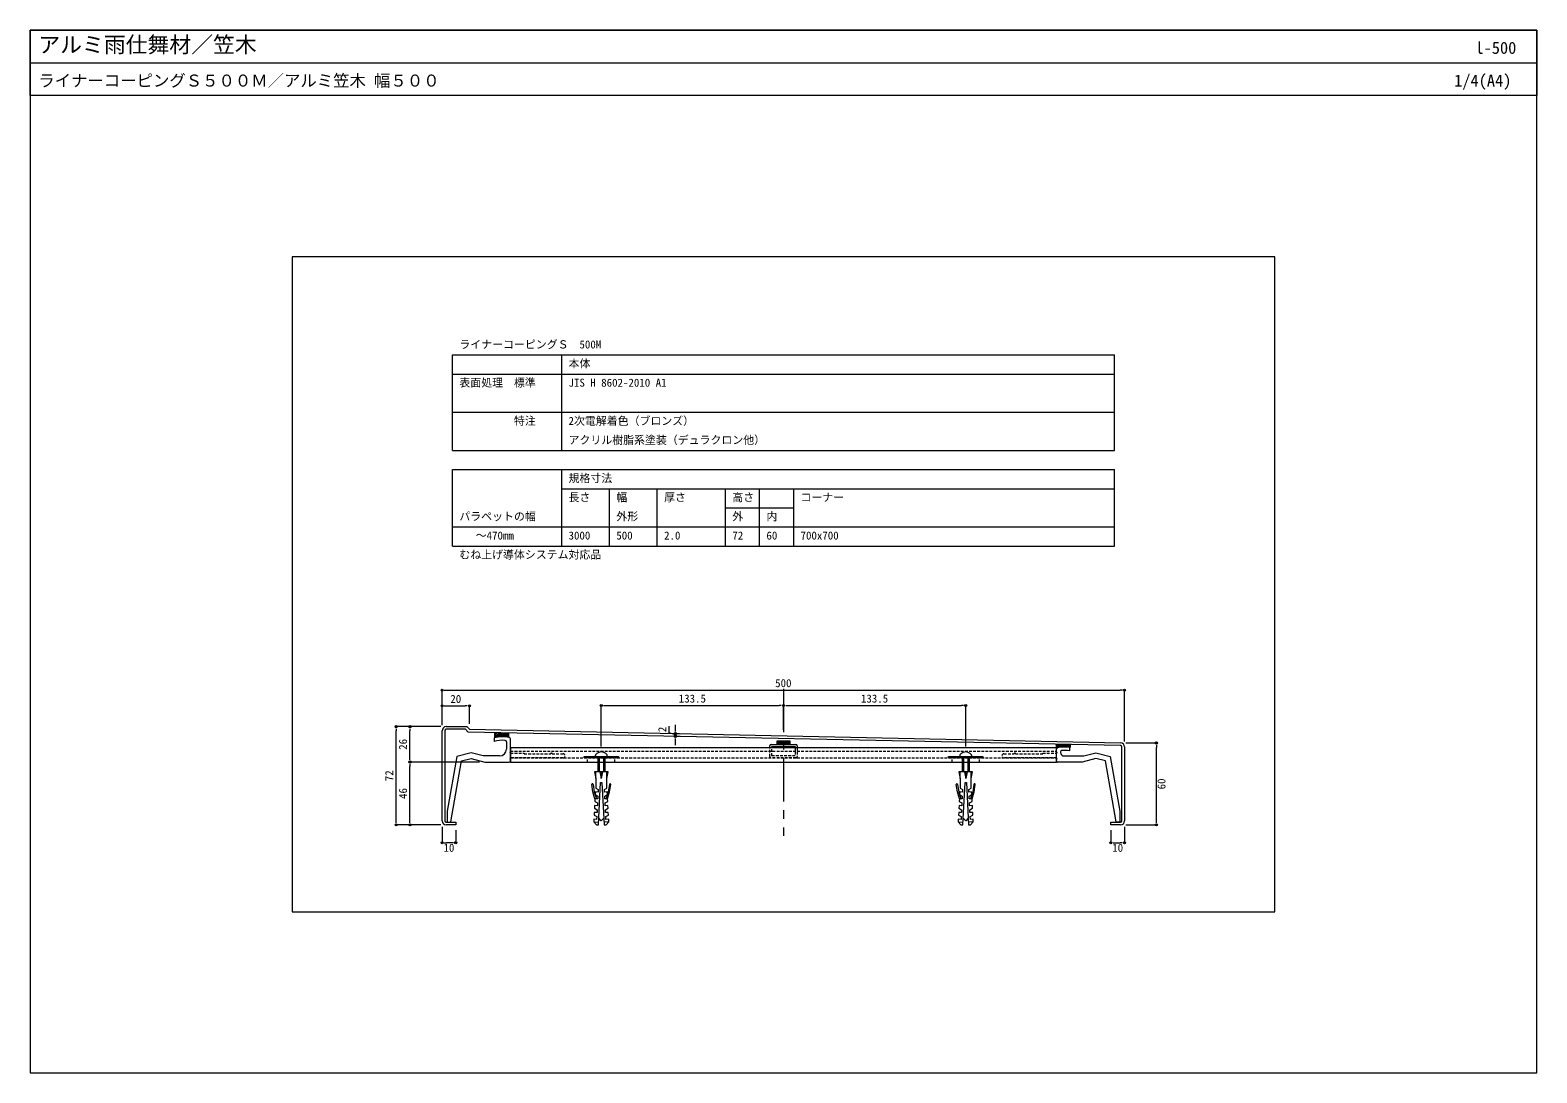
# Model space of a CAD drawing. Units: millimetres on the paper. Extents: x -552 to 552, y -382 to 382.
import ezdxf
from ezdxf.enums import TextEntityAlignment as Align

# ---------------------------------------------------------------- set-up
doc = ezdxf.new("R2010")
doc.units = ezdxf.units.MM
doc.linetypes.add('DASHED2', pattern=[3, 2, -1])
doc.linetypes.add('USER1', pattern=[50.8, 31.75, -6.35, 6.35, -6.35])
for name, color, linetype, lineweight in [('0-0_0', 7, 'Continuous', 9), ('0-2_moji', 7, 'Continuous', 18), ('0-3_kasagi', 150, 'Continuous', 18), ('0-4_SUNPO', 7, 'Continuous', 18), ('0-5_KANAMONO_SCREW', 4, 'Continuous', 18), ('0-6_kijun', 1, 'USER1', 18), ('0-7_WAKU', 7, 'Continuous', 18)]:
    doc.layers.add(name, color=color, linetype=linetype, lineweight=lineweight)
doc.styles.add('ＭＳ ゴシック', font='')
doc.styles.get('ＭＳ ゴシック').set_extended_font_data('MS Gothic')

# ---------------------------------------------------------------- blocks, each defined once
blk = doc.blocks.new('_DOT')
at = {"layer": '0-0_0'}
for p, q in [((-0.5, 0), (-1, 0)), ((0.25, 0), (-0.25, 0))]:
    blk.add_line(p, q, dxfattribs=at)
blk.add_circle((0, 0), 0.25, dxfattribs=at)

msp = doc.modelspace()

# ---------------------------------------------------------------- linework, layer by layer
at = {"layer": '0-0_0', "lineweight": 18}
msp.add_line((-552.035, 358.003), (551.965, 358.003), dxfattribs=at)
msp.add_lwpolyline([(-360.035, -263.997), (359.965, -263.997), (359.965, 216.003), (-360.035, 216.003)], close=True, dxfattribs=at)
at = {"layer": '0-2_moji'}
for p, q in [((-242.534, 144.003), (242.466, 144.003)), ((-242.534, 74.003), (-242.534, 144.003)), ((-162.534, 74.003), (-162.534, 144.003)), ((242.466, 74.003), (242.466, 144.003)), ((-242.534, 130.003), (242.466, 130.003)), ((-242.534, 102.003), (242.466, 102.003)), ((-242.534, 74.003), (242.466, 74.003)), ((-242.534, 60.003), (242.466, 60.003)), ((-242.534, 4.003), (-242.534, 60.003)), ((-162.534, 4.003), (-162.534, 60.003)), ((242.466, 4.003), (242.466, 60.003)), ((-162.534, 46.003), (242.466, 46.003)), ((-127.534, 4.003), (-127.534, 46.003)), ((-92.534, 4.003), (-92.534, 46.003)), ((-42.534, 4.003), (-42.534, 46.003)), ((-17.534, 4.003), (-17.534, 46.003)), ((7.466, 4.003), (7.466, 46.003)), ((-42.534, 32.003), (7.466, 32.003)), ((-242.534, 18.003), (242.466, 18.003)), ((-242.534, 4.003), (242.466, 4.003))]:
    msp.add_line(p, q, dxfattribs=at)
at = {"layer": '0-3_kasagi'}
for p, q in [((-250.148, -197.291), (-250.148, -131.291)), ((-248.148, -131.291), (-248.148, -197.291)), ((-212.034, -136.522), (-212.034, -139.106)), ((-211.448, -136.385), (-211.448, -132.681)), ((-211.448, -133.567), (-210.581, -132.7)), ((-211.448, -134.689), (-209.481, -132.722)), ((-211.448, -135.812), (-208.381, -132.745)), ((-210.755, -136.241), (-207.282, -132.768)), ((-209.412, -136.021), (-206.182, -132.791)), ((-208.15, -135.881), (-205.083, -132.814)), ((-206.954, -135.808), (-203.983, -132.837)), ((-205.816, -135.792), (-202.883, -132.86)), ((-204.727, -135.826), (-201.784, -132.883)), ((-203.681, -135.902), (-201.448, -133.67)), ((-203.034, -139.385), (-203.034, -144.791)), ((-202.674, -136.018), (-201.448, -134.792)), ((-201.703, -136.169), (-201.448, -135.915)), ((-201.448, -132.89), (-201.448, -136.216)), ((-200.034, -146.791), (-200.034, -137.318)), ((-10.034, -143.791), (-10.034, -142.291)), ((-9.034, -141.291), (8.966, -141.291)), ((-5.034, -139.041), (-4.884, -138.891)), ((-5.034, -140.164), (-3.761, -138.891)), ((-5.034, -141.287), (-2.639, -138.891)), ((-3.916, -141.291), (-1.516, -138.891)), ((-2.794, -141.291), (-0.394, -138.891)), ((0.574, -141.291), (2.974, -138.891)), ((1.696, -141.291), (4.096, -138.891)), ((2.819, -141.291), (4.966, -139.144)), ((3.941, -141.291), (4.966, -140.267)), ((9.966, -142.291), (9.966, -143.791)), ((199.966, -144.818), (199.966, -141.253)), ((199.966, -141.98), (200.678, -141.267)), ((199.966, -143.102), (201.778, -141.29)), ((199.966, -144.225), (202.878, -141.313)), ((201.646, -143.668), (203.977, -141.336)), ((202.964, -143.472), (205.077, -141.359)), ((204.205, -143.354), (206.177, -141.382)), ((205.383, -143.298), (207.276, -141.405)), ((206.506, -143.297), (208.376, -141.428)), ((207.582, -143.344), (209.475, -141.451)), ((208.616, -143.432), (210.091, -141.958)), ((209.633, -143.538), (210.091, -143.08)), ((247.852, -197.291), (247.852, -143.23)), ((249.852, -143.23), (249.852, -197.291)), ((-200.034, -151.291), (-200.034, -147.791)), ((-200.034, -153.291), (-200.034, -152.291)), ((199.966, -146.791), (199.966, -144.818)), ((199.966, -151.291), (199.966, -147.791)), ((199.966, -153.291), (199.966, -152.291)), ((202.966, -146.885), (202.966, -147.291)), ((209.466, -143.538), (209.466, -146.065)), ((-240.148, -200.291), (-247.148, -200.291))]:
    msp.add_line(p, q, dxfattribs=at)
at = {"layer": '0-3_kasagi', "linetype": 'DASHED2'}
for p, q in [((-200.034, -146.291), (199.966, -146.291)), ((-200.034, -151.291), (199.966, -151.291)), ((-161.534, -151.291), (-200.034, -151.291)), ((-170.334, -147.791), (-169.734, -147.791)), ((-143.534, -154.291), (-143.534, -151.291)), ((-123.534, -154.291), (-123.534, -151.291)), ((-10.034, -150.291), (-10.034, -143.791)), ((8.966, -151.291), (-9.034, -151.291)), ((9.966, -143.791), (9.966, -150.291)), ((123.466, -154.291), (123.466, -151.291)), ((143.466, -154.291), (143.466, -151.291)), ((199.966, -151.291), (161.466, -151.291)), ((169.166, -147.791), (169.766, -147.791))]:
    msp.add_line(p, q, dxfattribs=at)
at = {"layer": '0-3_kasagi'}
for points in [[(-247.148, -128.291), (-232.148, -128.291), (-230.148, -130.291), (246.914, -140.23)], [(246.873, -142.23), (-230.994, -132.274), (-232.977, -130.291), (-247.148, -130.291)], [(-8.534, -143.791), (-8.534, -142.791), (8.466, -142.791), (8.466, -143.791)], [(-1.671, -141.291), (-0.034, -139.654), (0.729, -138.891)], [(-0.549, -141.291), (-0.034, -140.777), (1.851, -138.891)], [(210.091, -141.463), (210.091, -143.538), (209.466, -143.538)], [(-208.034, -149.791), (-220.097, -149.791), (-228.856, -147.444), (-239.481, -150.291), (-246.534, -190.291), (-246.534, -197.755)], [(-245.999, -198.254), (-243.85, -198.104), (-235.984, -153.496), (-228.856, -151.586), (-218.757, -154.291), (-201.034, -154.291)], [(245.931, -198.254), (243.782, -198.104), (235.916, -153.496), (228.788, -151.586), (218.689, -154.291), (200.966, -154.291)], [(205.466, -149.791), (220.029, -149.791), (228.788, -147.444), (239.413, -150.291), (246.466, -190.291), (246.466, -197.755)], [(-247.148, -198.291), (-240.148, -198.291), (-240.148, -200.291)], [(246.852, -200.291), (239.852, -200.291), (239.852, -198.291), (246.852, -198.291)]]:
    msp.add_lwpolyline(points, dxfattribs=at)
for points in [[(-5.034, -141.291), (4.966, -141.291), (4.966, -138.891), (-5.034, -138.891)], [(-200.034, -143.791), (-200.034, -154.291), (199.966, -154.291), (199.966, -143.791)]]:
    msp.add_lwpolyline(points, close=True, dxfattribs=at)
at = {"layer": '0-3_kasagi', "linetype": 'DASHED2'}
for points in [[(-200.034, -147.791), (-190.034, -147.791), (-190.034, -148.291), (-170.534, -148.291), (-170.534, -147.991)], [(-169.534, -147.991), (-169.534, -148.291), (-161.534, -148.291)], [(8.466, -143.791), (8.466, -149.791), (-8.534, -149.791), (-8.534, -143.791)], [(161.466, -148.291), (168.966, -148.291), (168.966, -147.991)], [(169.966, -147.991), (169.966, -148.291), (189.966, -148.291), (189.966, -147.791), (199.966, -147.791)]]:
    msp.add_lwpolyline(points, dxfattribs=at)
at = {"layer": '0-3_kasagi'}
for centre, radius, start, end in [((-247.148, -131.291), 3, 90, 180), ((-247.148, -131.291), 1, 90, 180), ((-206.034, -160.791), 25, 77.9753, 103.88654), ((-206.034, -160.791), 22.5, 84.66244, 105.46601), ((-204.034, -139.385), 1, 0, 84.66244), ((-201.034, -137.318), 1, 0, 77.9753), ((-9.034, -142.291), 1, 90, 180), ((8.966, -142.291), 1, 0, 90), ((205.966, -168.291), 25, 81.95215, 102.0247), ((246.852, -143.23), 1, 0, 88.80651), ((246.852, -143.23), 3, 360, 88.80651), ((-208.034, -144.791), 5, 270, 0), ((-201.034, -153.291), 1, 270, 0), ((-200.034, -147.291), 0.5, 90, 270), ((-200.034, -151.791), 0.5, 90, 270), ((200.966, -144.818), 1, 102.0247, 180), ((199.966, -147.291), 0.5, 270, 90), ((199.966, -151.791), 0.5, 270, 90), ((200.966, -153.291), 1, 180, 270), ((203.966, -146.885), 1, 95.33756, 180), ((205.466, -147.291), 2.5, 180, 270), ((205.966, -168.291), 22.5, 81.05098, 95.33756), ((-247.148, -197.291), 3, 180, 270), ((-247.148, -197.291), 1, 180, 270), ((-246.034, -197.755), 0.5, 180, 274), ((245.966, -197.755), 0.5, 266, 0), ((246.852, -197.291), 3, 270, 0), ((246.852, -197.291), 1, 270, 0)]:
    msp.add_arc(centre, radius, start, end, dxfattribs=at)
at = {"layer": '0-3_kasagi', "linetype": 'DASHED2'}
for centre, radius, start, end in [((-170.334, -147.991), 0.2, 90, 180), ((-169.734, -147.991), 0.2, 0, 90), ((-161.534, -149.791), 1.5, 270, 90), ((-9.034, -150.291), 1, 180, 270), ((8.966, -150.291), 1, 270, 0), ((161.466, -149.791), 1.5, 90, 270), ((169.166, -147.991), 0.2, 90, 180), ((169.766, -147.991), 0.2, 0, 90)]:
    msp.add_arc(centre, radius, start, end, dxfattribs=at)
at = {"layer": '0-4_SUNPO'}
for p, q in [((-250.148, -127.281), (-250.148, -101.56)), ((-246.948, -101.56), (246.652, -101.56)), ((249.852, -139.23), (249.852, -101.56)), ((-250.148, -127.281), (-250.148, -113.112)), ((-246.948, -113.112), (-233.348, -113.112)), ((-230.148, -126.291), (-230.148, -113.112)), ((-133.534, -142.891), (-133.534, -112.848)), ((-130.334, -112.848), (-3.234, -112.848)), ((-0.034, -130.583), (-0.034, -112.848)), ((-0.034, -130.583), (-0.034, -112.848)), ((3.166, -112.848), (130.266, -112.848)), ((133.466, -142.891), (133.466, -112.848)), ((-251.148, -128.291), (-283.843, -128.291)), ((-283.843, -197.091), (-283.843, -131.491)), ((-251.148, -128.291), (-273.746, -128.291)), ((-273.746, -151.091), (-273.746, -131.491)), ((-79.151, -130.237), (-79.084, -127.037)), ((-79.326, -138.635), (-79.392, -141.834)), ((-79.217, -133.436), (-79.259, -135.435)), ((-79.217, -133.436), (-79.259, -135.435)), ((-76.303, -135.497), (-79.259, -135.435)), ((-76.262, -133.497), (-79.217, -133.436)), ((250.852, -140.291), (273.179, -140.291)), ((273.179, -197.091), (273.179, -143.491)), ((-222.757, -154.291), (-273.746, -154.291)), ((-222.757, -154.291), (-273.746, -154.291)), ((-273.746, -197.091), (-273.746, -157.491)), ((-251.148, -200.291), (-283.843, -200.291)), ((-251.148, -200.291), (-273.746, -200.291)), ((-250.168, -201.791), (-250.168, -213.404)), ((-240.168, -204.291), (-240.168, -213.404)), ((239.832, -204.291), (239.832, -213.404)), ((249.832, -201.791), (249.832, -213.404)), ((250.852, -200.291), (273.179, -200.291)), ((-243.368, -213.404), (-246.968, -213.404)), ((243.032, -213.404), (246.632, -213.404))]:
    msp.add_line(p, q, dxfattribs=at)
msp.add_lwpolyline([(-79.238, -134.436), (-83.808, -132.96), (-83.705, -128.019)], dxfattribs=at)
at = {"layer": '0-5_KANAMONO_SCREW'}
for p, q in [((-136.026, -150.3), (-136.026, -161.356)), ((-135.026, -150.3), (-135.026, -161.356)), ((-132.026, -150.3), (-132.026, -161.356)), ((-131.026, -150.3), (-131.026, -161.356)), ((130.974, -150.3), (130.974, -161.356)), ((131.974, -150.3), (131.974, -161.356)), ((134.974, -150.3), (134.974, -161.356)), ((135.974, -150.3), (135.974, -161.356)), ((-137.534, -166.356), (-137.534, -161.356)), ((-134.534, -161.356), (-133.534, -166.356)), ((-132.534, -161.356), (-133.534, -166.356)), ((-133.534, -166.356), (-133.534, -161.356)), ((-129.534, -166.356), (-129.534, -161.356)), ((129.466, -166.356), (129.466, -161.356)), ((132.466, -161.356), (133.466, -166.356)), ((134.466, -161.356), (133.466, -166.356)), ((133.466, -166.356), (133.466, -161.356)), ((137.466, -166.356), (137.466, -161.356)), ((-139.047, -198.134), (-135.552, -198.317)), ((-128.021, -198.134), (-131.516, -198.317)), ((127.953, -198.134), (131.448, -198.317)), ((138.979, -198.134), (135.484, -198.317))]:
    msp.add_line(p, q, dxfattribs=at)
for points in [[(-146.034, -150.291), (-121.034, -150.291), (-121.034, -151.291), (-146.034, -151.291)], [(120.966, -150.291), (145.966, -150.291), (145.966, -151.291), (120.966, -151.291)]]:
    msp.add_lwpolyline(points, close=True, dxfattribs=at)
for points in [[(-138.785, -193.14), (-136.84, -194.244), (-136.945, -196.241), (-138.942, -196.136), (-139.047, -198.134), (-137.154, -200.235), (-135.656, -200.314), (-134.034, -169.356), (-133.534, -169.356), (-133.034, -169.356), (-131.412, -200.314), (-129.914, -200.235), (-128.021, -198.134), (-128.126, -196.136), (-130.123, -196.241), (-130.228, -194.244), (-128.283, -193.14), (-128.387, -191.143), (-130.385, -191.248), (-130.489, -189.251), (-128.544, -188.147), (-128.649, -186.15), (-130.646, -186.255), (-130.751, -184.257), (-128.806, -183.154), (-128.911, -181.157), (-130.908, -181.261), (-131.013, -179.264), (-129.068, -178.161), (-129.172, -176.164), (-131.17, -176.268), (-131.274, -174.271), (-129.534, -173.356), (-129.534, -169.356), (-129.534, -166.356), (-128.534, -161.356), (-133.534, -161.356), (-138.534, -161.356), (-137.534, -166.356), (-137.534, -169.356)], [(128.215, -193.14), (130.16, -194.244), (130.055, -196.241), (128.058, -196.136), (127.953, -198.134), (129.846, -200.235), (131.344, -200.314), (132.966, -169.356), (133.466, -169.356), (133.966, -169.356), (135.588, -200.314), (137.086, -200.235), (138.979, -198.134), (138.874, -196.136), (136.877, -196.241), (136.772, -194.244), (138.717, -193.14), (138.613, -191.143), (136.615, -191.248), (136.511, -189.251), (138.456, -188.147), (138.351, -186.15), (136.354, -186.255), (136.249, -184.257), (138.194, -183.154), (138.089, -181.157), (136.092, -181.261), (135.987, -179.264), (137.932, -178.161), (137.828, -176.164), (135.83, -176.268), (135.726, -174.271), (137.466, -173.356), (137.466, -169.356), (137.466, -166.356), (138.466, -161.356), (133.466, -161.356), (128.466, -161.356), (129.466, -166.356), (129.466, -169.356)], [(-138.157, -181.157), (-139.654, -176.157), (-140.544, -170.814)], [(-139.558, -170.65), (-138.64, -176.157), (-137.095, -181.212)], [(-137.534, -169.356), (-137.534, -173.356), (-135.794, -174.271), (-135.898, -176.268), (-137.896, -176.164), (-138, -178.161), (-136.055, -179.264), (-136.16, -181.261), (-138.157, -181.157), (-138.262, -183.154), (-136.317, -184.257), (-136.422, -186.255), (-138.419, -186.15), (-138.524, -188.147), (-136.579, -189.251), (-136.683, -191.248), (-138.681, -191.143), (-138.785, -193.14)], [(-127.51, -170.65), (-128.428, -176.157), (-129.973, -181.212)], [(-128.911, -181.157), (-127.414, -176.157), (-126.524, -170.814)], [(128.843, -181.157), (127.346, -176.157), (126.456, -170.814)], [(127.442, -170.65), (128.36, -176.157), (129.905, -181.212)], [(129.466, -169.356), (129.466, -173.356), (131.206, -174.271), (131.102, -176.268), (129.104, -176.164), (129, -178.161), (130.945, -179.264), (130.84, -181.261), (128.843, -181.157), (128.738, -183.154), (130.683, -184.257), (130.578, -186.255), (128.581, -186.15), (128.476, -188.147), (130.421, -189.251), (130.317, -191.248), (128.319, -191.143), (128.215, -193.14)], [(139.49, -170.65), (138.572, -176.157), (137.027, -181.212)], [(138.089, -181.157), (139.586, -176.157), (140.476, -170.814)], [(-131.665, -195.487), (-133.534, -197.297), (-135.403, -195.487)], [(135.335, -195.487), (133.466, -197.297), (131.597, -195.487)]]:
    msp.add_lwpolyline(points, dxfattribs=at)
for centre, radius, start, end in [((-135.037, -150.42), 3, 128.61458, 177.54109), ((-133.534, -152.291), 5.4, 51.3178, 128.6822), ((-132.031, -150.42), 3, 2.45891, 51.38542), ((131.963, -150.42), 3, 128.61458, 177.54109), ((133.466, -152.291), 5.4, 51.3178, 128.6822), ((134.969, -150.42), 3, 2.45891, 51.38542), ((-140.051, -170.732), 0.5, 9.46232, 189.46231), ((-127.017, -170.732), 0.5, 350.53769, 170.53768), ((126.949, -170.732), 0.5, 9.46232, 189.46231), ((139.983, -170.732), 0.5, 350.53769, 170.53768)]:
    msp.add_arc(centre, radius, start, end, dxfattribs=at)
at = {"layer": '0-6_kijun'}
msp.add_line((-0.034, -100.57), (-0.034, -208.424), dxfattribs=at)
at = {"layer": '0-7_WAKU'}
for points in [[(551.965, 334.003), (-552.035, 334.003), (-552.035, 382.003), (551.965, 382.003)], [(-552.035, -381.997), (551.965, -381.997), (551.965, 382.003), (-552.035, 382.003)]]:
    msp.add_lwpolyline(points, close=True, dxfattribs=at)

# ---------------------------------------------------------------- block references
at = {"layer": '0-4_SUNPO', "xscale": 3.2, "yscale": 3.2}
for p, rotation in [((-250.148, -101.56), 180), ((-250.148, -113.112), 180), ((-133.534, -112.848), 180), ((-0.034, -112.848), 180), ((-283.843, -128.291), 90), ((-273.746, -128.291), 90), ((-79.217, -133.436), 268.80651), ((-79.259, -135.435), 88.80651), ((273.179, -140.291), 90), ((-273.746, -154.291), 270), ((-273.746, -154.291), 90), ((-283.843, -200.291), 270), ((-273.746, -200.291), 270), ((273.179, -200.291), 270), ((-250.168, -213.404), 180), ((239.832, -213.404), 180)]:
    msp.add_blockref('_DOT', p, dxfattribs=dict(at, rotation=rotation))
for p in [(249.852, -101.56), (-230.148, -113.112), (-0.034, -112.848), (133.466, -112.848), (-240.168, -213.404), (249.832, -213.404)]:
    msp.add_blockref('_DOT', p, dxfattribs=at)

# ---------------------------------------------------------------- texts
at = {"layer": '0-2_moji', "style": 'ＭＳ ゴシック'}
for s, p in [('ライナーコーピングＳ\u3000500M', (-237.534, 147.003)), ('本体', (-157.534, 133.003)), ('表面処理\u3000標準', (-237.534, 119.003)), ('JIS H 8602-2010 A1', (-157.534, 119.003)), ('\u3000\u3000\u3000\u3000\u3000特注', (-237.534, 91.003)), ('2次電解着色（ブロンズ）', (-157.534, 91.003)), ('アクリル樹脂系塗装（デュラクロン他）', (-157.534, 77.003)), ('規格寸法', (-157.534, 49.003)), ('長さ', (-157.534, 35.003)), ('幅', (-122.534, 35.003)), ('厚さ', (-87.534, 35.003)), ('高さ', (-37.534, 35.003)), ('コーナー', (12.466, 35.003)), ('パラペットの幅', (-237.534, 21.003)), ('外形', (-122.534, 21.003)), ('外', (-37.534, 21.003)), ('内', (-12.534, 21.003)), ('   ～470mm', (-237.534, 7.003)), ('3000', (-157.534, 7.003)), ('500', (-122.534, 7.003)), ('2.0', (-87.534, 7.003)), ('72', (-37.534, 7.003)), ('60', (-12.534, 7.003)), ('700x700', (12.466, 7.003)), ('むね上げ導体システム対応品', (-237.534, -6.997))]:
    msp.add_text(s, height=5.865, dxfattribs=at).set_placement(p, align=Align.BOTTOM_LEFT)
at = {"layer": '0-4_SUNPO', "style": 'ＭＳ ゴシック'}
for s, p in [('500', (-6.148, -101.16)), ('20', (-244.148, -112.712)), ('133.5', (-76.784, -112.448)), ('133.5', (56.716, -112.448)), ('10', (-249.168, -221.804)), ('10', (240.832, -221.804))]:
    msp.add_text(s, height=5.865, dxfattribs=at).set_placement(p, align=Align.BOTTOM_LEFT)
for s, rotation, p in [('2', 88.807, (-84.198, -132.481)), ('26', 90, (-274.146, -145.291)), ('72', 90, (-284.243, -168.291)), ('46', 90, (-274.146, -181.291)), ('60', 90, (281.579, -174.291))]:
    msp.add_text(s, height=5.865, rotation=rotation, dxfattribs=at).set_placement(p, align=Align.BOTTOM_LEFT)
at = {"layer": '0-7_WAKU', "style": 'ＭＳ ゴシック'}
for s, height, p in [('アルミ雨仕舞材／笠木', 11.73, (-546.035, 362.003)), ('l-500', 8.798, (506.981, 362.003)), ('ライナーコーピングＳ５００Ｍ／アルミ笠木 幅５００', 8.798, (-546.035, 338.003)), ('1/4(A4)', 8.798, (491.387, 338.003))]:
    msp.add_text(s, height=height, dxfattribs=at).set_placement(p, align=Align.BOTTOM_LEFT)

doc.saveas('drawing.dxf')
